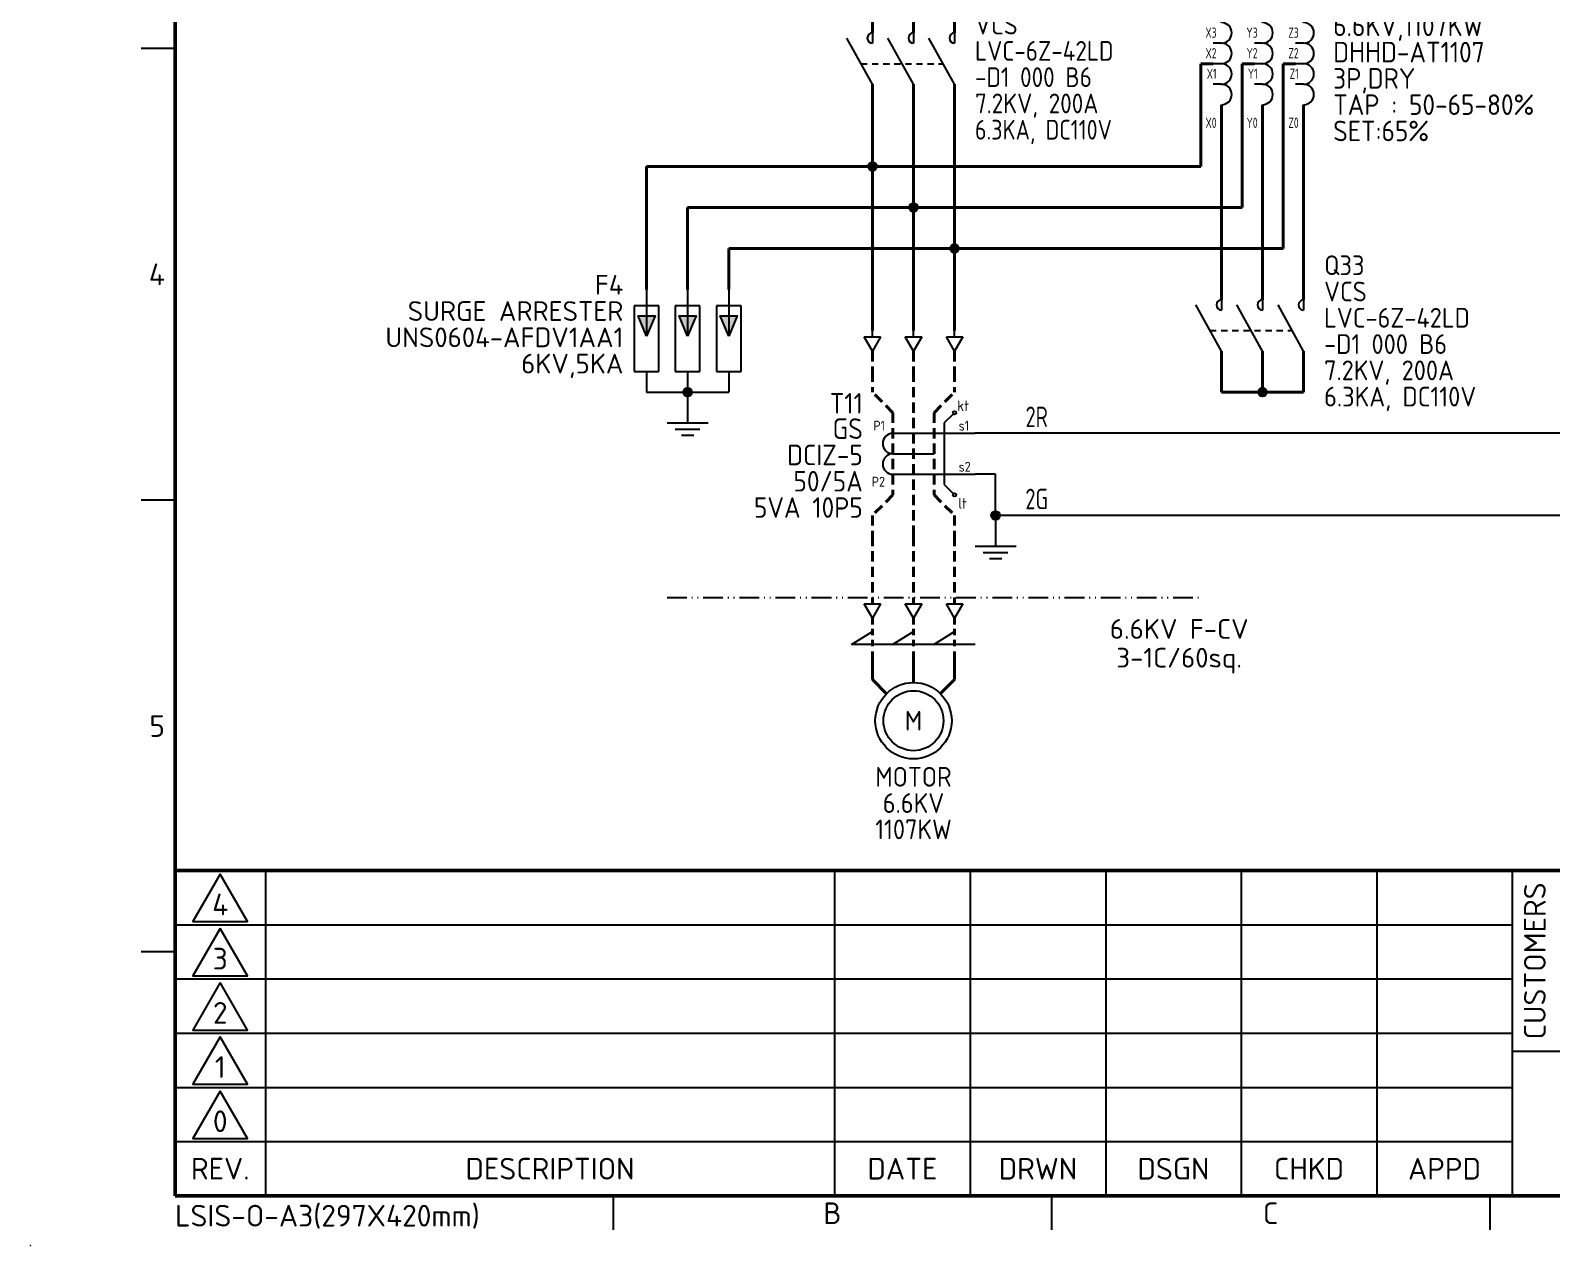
# Model space of a CAD drawing. Header units: millimetres. Extents: x 0 to 612, y 1 to 337.
# Drawn here: x 0 to 185.2, y 1.1 to 149.1 of the extents above; entities that cross this region are included whole.
import ezdxf
from ezdxf.enums import TextEntityAlignment as Align

# ---------------------------------------------------------------- set-up
doc = ezdxf.new("R2010")
doc.units = ezdxf.units.MM
for name, pattern in [('ACAD_ISO12W100', [21, 12, -3, 0, -3, 0, -3]), ('HIDDEN', [0.375, 0.25, -0.125]), ('JIS_02_0.7', [1.35, 0.75, -0.6])]:
    doc.linetypes.add(name, pattern=pattern)
doc.layers.add('BUS&POWER CABLE', color=2, linetype='Continuous', lineweight=40)
doc.layers.add('Sheet Out Line', color=2, linetype='Continuous', lineweight=50)
for name, color, linetype in [('MISC', 7, 'Continuous'), ('Sheet Line', 3, 'Continuous'), ('Sheet Text', 2, 'Continuous'), ('SYMS', 7, 'Continuous'), ('TAGS', 7, 'Continuous'), ('TERMS', 7, 'Continuous'), ('WIRE(DEFAULT)', 7, 'Continuous'), ('WIRE_GREEN', 3, 'Continuous'), ('WIREFIXED', 7, 'Continuous')]:
    doc.layers.add(name, color=color, linetype=linetype)
doc.styles.get("Standard").update_dxf_attribs({"font": 'txt.shx', "height": 2.4, "bigfont": 'whgtxt.shx'})
doc.styles.add('WD', font='ISOCP2.shx')
doc.styles.add('WD_IEC', font='ISOCP2.shx', dxfattribs={"width": 1.1, "height": 2.4, "bigfont": 'whgtxt.shx'})

# ---------------------------------------------------------------- blocks, each defined once
blk = doc.blocks.new('VONF2N')
for p, q in [((0, -2.5), (-1, -0.768)), ((-1, -0.768), (1, -0.768)), ((1, -0.768), (0, -2.5))]:
    blk.add_line(p, q)
at = {"flags": 128}
blk.add_lwpolyline([(0, -0.768), (0, 0)], dxfattribs=at)
at = {"lineweight": 0, "flags": 128}
blk.add_lwpolyline([(1, -0.768), (0, -2.5)], dxfattribs=at)
at = {"style": 'WD', "flags": 1}
for tag, p in [('X2TERM01', (0, -0.768)), ('X8TERM02', (0, -2.5))]:
    blk.add_attdef(tag, p, '', height=0.08, dxfattribs=at)
blk = doc.blocks.new('VONF2C3')
at = {"color": 3, "lineweight": -3}
for p, q in [((-2.54, -3.21), (0, -1.65)), ((2.46, -3.21), (5, -1.65)), ((7.46, -3.21), (10, -1.65)), ((12.5, -3.21), (-2.54, -3.21))]:
    blk.add_line(p, q, dxfattribs=at)
at = {"layer": 'BUS&POWER CABLE'}
for p, q in [((0, 0), (0, -0.79)), ((0, -1.3), (0, -2.07)), ((5, 0), (5, -0.79)), ((5, -1.3), (5, -2.07)), ((10, 0), (10, -0.79)), ((10, -1.3), (10, -2.07)), ((0, -2.67), (0, -3.42)), ((5, -2.67), (5, -3.42)), ((10, -2.67), (10, -3.42)), ((0, -4.07), (0, -5.77)), ((5, -4.07), (5, -5.77)), ((10, -4.07), (10, -5.77))]:
    blk.add_line(p, q, dxfattribs=at)
at = {"style": 'WD', "flags": 1}
for tag, p in [('X2TERM01', (0, 0)), ('X2TERM03', (5, 0)), ('X2TERM05', (10, 0)), ('X8TERM02', (0, -5.77)), ('X8TERM04', (5, -5.77)), ('X8TERM06', (10, -5.77))]:
    blk.add_attdef(tag, p, '', height=0.08, dxfattribs=at)
blk = doc.blocks.new('WD_WNH')
at = {"linetype": 'Continuous', "style": 'WD_IEC', "width": 0.8}
blk.add_attdef('WIRENO', text='', height=2.5, dxfattribs=at).set_placement((0, 0.75), align=Align.CENTER)
at = {"style": 'WD_IEC', "flags": 1}
for tag, p in [('W08USER', (0, 0.375)), ('W04USER', (0, 0.875)), ('W05USER', (0, 0.75)), ('W09USER', (0, 0.25)), ('W03USER', (0, 1)), ('W06USER', (0, 0.625)), ('W07USER', (0, 0.5)), ('W02USER', (0, 1.125)), ('W01USER', (0, 1.25)), ('W10USER', (0, 0.125))]:
    blk.add_attdef(tag, text='', height=0.08, dxfattribs=at).set_placement(p, align=Align.CENTER)
blk = doc.blocks.new('WDDOT')
for radius in [0.529, 0.33, 0.164]:
    blk.add_circle((0, 0), radius)
blk = doc.blocks.new('VGND2')
at = {"color": 3}
for p, q in [((0, 0), (0, -1.25)), ((-2.5, -1.25), (2.5, -1.25)), ((-1.5, -2), (1.5, -2)), ((-0.75, -2.75), (0.75, -2.75))]:
    blk.add_line(p, q, dxfattribs=at)
at = {"style": 'WD_IEC'}
for tag, p in [('INST', (-4.14, 0.1)), ('LOC', (-4.14, -3.4))]:
    blk.add_attdef(tag, text='', height=2.5, dxfattribs=at).set_placement(p, align=Align.RIGHT)
at = {"style": 'WD_IEC', "flags": 1}
blk.add_attdef('X2TERM01', (0, 0), '', height=0.32, dxfattribs=at)
at = {"color": 3, "style": 'WD_IEC', "flags": 1}
blk.add_attdef('TAG1', text='', height=2.4, dxfattribs=at).set_placement((-2.47, -6.6), align=Align.RIGHT)
blk = doc.blocks.new('VMOTOR_3S')
at = {"color": 2, "lineweight": 40}
for p, q in [((-5, 7.51), (-5, 5.01)), ((5, 7.51), (5, 5.01)), ((-5, 5.01), (-3.27, 3.28)), ((5, 5.01), (3.29, 3.29))]:
    blk.add_line(p, q, dxfattribs=at)
blk.add_line((0, 0), (0.01, -0.01))
for radius in [4.65, 3.65]:
    blk.add_circle((0.01, -0.01), radius)
at = {"style": 'WD_IEC', "flags": 1}
for tag, p in [('X2TERM01', (-5, 7.51)), ('X2TERM03', (5, 7.51)), ('X2TERM02', (0, 4.64))]:
    blk.add_attdef(tag, p, '', height=0.32, dxfattribs=at)
at = {"style": 'WD'}
for tag, p in [('TEXT1', (0.01, -0.01)), ('TEXT2', (0.01, -6.84)), ('TEXT3', (0.01, -10.04)), ('TEXT4', (0.01, -13.24)), ('TEXT5', (0.01, -16.44))]:
    blk.add_attdef(tag, text='', height=2.4, dxfattribs=at).set_placement(p, align=Align.MIDDLE_CENTER)
at = {"style": 'WD_IEC', "flags": 1}
for tag, p in [('INST', (-6.38, -1.87)), ('LOC', (-6.32, -3.04)), ('TAG1', (-6.03, -4.76))]:
    blk.add_attdef(tag, text='', height=1, dxfattribs=at).set_placement(p, align=Align.RIGHT)
blk = doc.blocks.new('VE11_SA1')
h = blk.add_hatch(color=7)
h.set_gradient(color1=(255, 255, 255), one_color=1, tint=1)
h.paths.add_polyline_path([(0, -5.67), (-1.04, -3.2), (1.04, -3.2)])
for p, q in [((0, 0), (0, -5.67)), ((1.5, -2), (-1.5, -2)), ((-1.5, -2), (-1.5, -10)), ((1.5, -10), (1.5, -2)), ((-1.5, -10), (1.5, -10)), ((0, -10), (0, -11))]:
    blk.add_line(p, q)
blk.add_lwpolyline([(0, -5.67), (-1.04, -3.2), (1.04, -3.2)], close=True)
at = {"style": 'WD_IEC', "width": 1.1}
for tag, p in [('TAG1', (-2.82, 0.58)), ('RATING12', (-2.82, -2.62)), ('RATING11', (-2.82, -5.82)), ('RATING1', (-2.82, -9.02))]:
    blk.add_attdef(tag, text='', height=2.4, dxfattribs=at).set_placement(p, align=Align.MIDDLE_RIGHT)
at = {"flags": 1}
for tag, p, height, style in [('X2TERM01', (0, 0), 0.08, 'WD'), ('INST', (2.18, -5.15), 1, 'WD_IEC'), ('FAMILY', (2.13, -8.37), 1, 'WD_IEC'), ('LOC', (2.18, -6.72), 1, 'WD_IEC'), ('CAT', (2.13, -9.87), 1, 'WD_IEC'), ('X8TERM02', (0, -11), 0.08, 'WD'), ('MFG', (2.18, -11.16), 1, 'WD_IEC'), ('ASSYCODE', (2.18, -12.53), 1, 'WD_IEC')]:
    blk.add_attdef(tag, p, '', height=height, dxfattribs=dict(at, style=style))
blk = doc.blocks.new('VE12_SA1')
h = blk.add_hatch(color=7)
h.set_gradient(color1=(255, 255, 255), one_color=1, tint=1)
h.paths.add_polyline_path([(0, -5.67), (-1.04, -3.2), (1.04, -3.2)])
for p, q in [((0, 0), (0, -5.67)), ((1.5, -2), (-1.5, -2)), ((-1.5, -2), (-1.5, -10)), ((1.5, -10), (1.5, -2)), ((-1.5, -10), (1.5, -10)), ((0, -10), (0, -11))]:
    blk.add_line(p, q)
blk.add_lwpolyline([(0, -5.67), (-1.04, -3.2), (1.04, -3.2)], close=True)
at = {"style": 'WD_IEC', "flags": 1}
for tag, height, p in [('INST', 1, (-2.45, 1.83)), ('TAG2', 2.5, (-2.63, -2.48)), ('LOC', 1, (-2.6, 0.66)), ('RATING1', 2.5, (-2.63, -12.08))]:
    blk.add_attdef(tag, text='', height=height, dxfattribs=at).set_placement(p, align=Align.RIGHT)
at = {"flags": 1}
for tag, p, height, style in [('X2TERM01', (0, 0), 0.08, 'WD'), ('FAMILY', (2.13, -8.37), 1, 'WD_IEC'), ('CAT', (2.13, -9.87), 1, 'WD_IEC'), ('X8TERM02', (0, -11), 0.08, 'WD'), ('MFG', (2.18, -11.16), 1, 'WD_IEC'), ('ASSYCODE', (2.18, -12.53), 1, 'WD_IEC')]:
    blk.add_attdef(tag, p, '', height=height, dxfattribs=dict(at, style=style))
at = {"style": 'WD_IEC', "flags": 1}
for tag, width, p in [('RATING12', 0.8, (-2.63, -5.68)), ('RATING11', 0.78, (-2.63, -8.88))]:
    blk.add_attdef(tag, text='', height=2.5, dxfattribs=dict(at, width=width)).set_placement(p, align=Align.RIGHT)
blk = doc.blocks.new('VA22_VCST1')
at = {"color": 2, "lineweight": 40}
for p, q in [((-5, 6.25), (-5, 3.75)), ((0, 6.25), (0, 3.75)), ((5, 6.25), (5, 3.75)), ((-5, -2.5), (-5, -6.25)), ((0, -2.5), (0, -6.25)), ((5, -2.5), (5, -6.25))]:
    blk.add_line(p, q, dxfattribs=at)
for p, q in [((-5, 3.75), (-5, 2.5)), ((0, 3.75), (0, 2.5)), ((5, 3.75), (5, 2.5)), ((-5, -2.5), (-8.12, 3.12)), ((0, -2.5), (-3.12, 3.12)), ((5, -2.5), (1.88, 3.12))]:
    blk.add_line(p, q)
at = {"linetype": 'JIS_02_0.7'}
blk.add_line((-6.39, 0), (3.61, 0), dxfattribs=at)
for centre in [(-5, 3.12), (0, 3.12), (5, 3.12)]:
    blk.add_arc(centre, 0.625, 90, 270)
at = {"style": 'WD_IEC'}
for tag, p in [('TAG2', (7.49, 7.96)), ('RATING12', (7.49, 4.76)), ('RATING11', (7.49, 1.56)), ('RATING10', (7.49, -1.64)), ('RATING1', (7.49, -4.84)), ('RATING2', (7.49, -8.04))]:
    blk.add_attdef(tag, text='', height=2.4, dxfattribs=at).set_placement(p, align=Align.MIDDLE_LEFT)
at = {"style": 'WD', "flags": 1}
for tag, p, height in [('X2TERM01', (-5, 6.25), 0.08), ('X2TERM02', (0, 6.25), 0.08), ('X2TERM03', (5, 6.25), 0.08), ('X4LINK', (-6.39, 0), 0.01), ('X1LINK', (3.61, 0), 0.01), ('X8TERM04', (-5, -6.25), 0.08), ('X8TERM05', (0, -6.25), 0.08), ('X8TERM06', (5, -6.25), 0.08)]:
    blk.add_attdef(tag, p, '', height=height, dxfattribs=at)
at = {"style": 'WD_IEC', "flags": 1}
for tag, p in [('INST', (-6.99, -4.03)), ('LOC', (-7.02, -5.33)), ('WDTAGALT', (-6.95, -8.07)), ('FAMILY', (-6.9, -6.72))]:
    blk.add_attdef(tag, text='', height=1, dxfattribs=at).set_placement(p, align=Align.RIGHT)
blk = doc.blocks.new('LSSA3')
blk.add_circle((0, 1), 0.01)
at = {"layer": 'Sheet Line'}
for p, q in [((16, 133.5), (12.25, 133.5)), ((16, 83.5), (12.25, 83.5)), ((26, 42.5), (26, 6.5)), ((89, 42.5), (89, 6.5)), ((104, 42.5), (104, 6.5)), ((119, 42.5), (119, 6.5)), ((134, 42.5), (134, 6.5)), ((149, 42.5), (149, 6.5)), ((164, 42.5), (164, 6.5)), ((16, 36.5), (164, 36.5)), ((16, 33.5), (12.25, 33.5)), ((16, 30.5), (164, 30.5)), ((16, 24.5), (164, 24.5)), ((164, 22.5), (404, 22.5)), ((16, 18.5), (164, 18.5)), ((16, 12.5), (164, 12.5)), ((64.5, 6.5), (64.5, 2.75)), ((113, 6.5), (113, 2.75)), ((161.5, 6.5), (161.5, 2.75))]:
    blk.add_line(p, q, dxfattribs=at)
for points in [[(21, 42.1), (17.97, 36.85), (24.03, 36.85)], [(21, 36.1), (17.97, 30.85), (24.03, 30.85)], [(21, 30.1), (17.97, 24.85), (24.03, 24.85)], [(21, 24.1), (17.97, 18.85), (24.03, 18.85)], [(21, 18.1), (17.97, 12.85), (24.03, 12.85)]]:
    blk.add_lwpolyline(points, close=True, dxfattribs=at)
at = {"layer": 'Sheet Out Line'}
blk.add_line((16, 42.5), (404, 42.5), dxfattribs=at)
blk.add_lwpolyline([(16, 6.5), (404, 6.5), (404, 283.5), (16, 283.5)], close=True, dxfattribs=at)
at = {"style": 'WD_IEC', "width": 1.1}
for tag, height, p in [('DESC4', 2.4, (57.5, 39.5)), ('CUSTOMERS31', 3.8, (219, 38)), ('TITLE1', 3.6, (333, 37.5)), ('CUSTOMERS21', 3.8, (219, 35.25)), ('DESC3', 2.4, (57.5, 33.5)), ('CUSTOMERS32', 3.8, (219, 32.5)), ('TITLE2', 3.6, (333, 32.5)), ('CUSTOMERS22', 3.8, (219, 29.75)), ('RN', 3.5, (398, 28.75)), ('DESC2', 2.4, (57.5, 27.5)), ('CUSTOMERS33', 3.8, (219, 27)), ('TITLE3', 3.6, (333, 27.5)), ('DESC1', 2.4, (57.5, 21.5)), ('WORKNO', 3.5, (365.5, 18.5)), ('FILE', 2.4, (314, 18.5)), ('DESC0', 2.4, (57.5, 15.5)), ('SHN', 2.4, (395, 12)), ('TSH', 2.4, (401, 9))]:
    blk.add_attdef(tag, text='', height=height, dxfattribs=at).set_placement(p, align=Align.MIDDLE_CENTER)
at = {"style": 'WD_IEC'}
for tag, p in [('DATE4', (96.5, 39.5)), ('DRWN4', (111.5, 39.5)), ('DSGN4', (126.5, 39.5)), ('CHKD4', (141.5, 39.5)), ('APPD4', (156.5, 39.5)), ('DATE3', (96.5, 33.5)), ('DRWN3', (111.5, 33.5)), ('DSGN3', (126.5, 33.5)), ('CHKD3', (141.5, 33.5)), ('APPD3', (156.5, 33.5)), ('DATE2', (96.5, 27.5)), ('DRWN2', (111.5, 27.5)), ('DSGN2', (126.5, 27.5)), ('CHKD2', (141.5, 27.5)), ('APPD2', (156.5, 27.5)), ('DATE1', (96.5, 21.5)), ('DRWN1', (111.5, 21.5)), ('DSGN1', (126.5, 21.5)), ('CHKD1', (141.5, 21.5)), ('APPD1', (156.5, 21.5)), ('DATE0', (96.5, 15.5)), ('DRWN0', (111.5, 15.5)), ('DSGN0', (126.5, 15.5)), ('CHKD0', (141.5, 15.5)), ('APPD0', (156.5, 15.5))]:
    blk.add_attdef(tag, text='', height=2.4, dxfattribs=at).set_placement(p, align=Align.MIDDLE_CENTER)
at = {"style": 'WD_IEC', "width": 1.1}
for tag, p in [('DWG1ST', (345, 10.5)), ('DWGNO', (373.49, 10.5))]:
    blk.add_attdef(tag, text='', height=3.5, dxfattribs=at).set_placement(p, align=Align.MIDDLE_LEFT)
at = {"style": 'WD_IEC', "width": 1.1, "flags": 9}
blk.add_attdef('WD_TB', (0, 0), '', height=2.4, dxfattribs=at)
at = {"layer": 'Sheet Text', "style": 'WD_IEC', "width": 1.1}
for s, p in [('4', (14.88, 108.5)), ('5', (14.88, 58.5))]:
    blk.add_text(s, height=2.4, dxfattribs=at).set_placement(p, align=Align.MIDDLE_RIGHT)
blk.add_text('CUSTOMERS', height=2.4, rotation=90, dxfattribs=at).set_placement((166.5, 32.5), align=Align.MIDDLE_CENTER)
for s, p in [('4', (21, 38.75)), ('3', (21, 32.75)), ('2', (21, 26.75)), ('1', (21, 20.75)), ('0', (21, 14.75)), ('REV.', (21, 9.5)), ('DESCRIPTION', (57.5, 9.5)), ('DATE', (96.5, 9.5)), ('DRWN', (111.5, 9.5)), ('DSGN', (126.5, 9.5)), ('CHKD', (141.5, 9.5)), ('APPD', (156.5, 9.5))]:
    blk.add_text(s, height=2.4, dxfattribs=at).set_placement(p, align=Align.MIDDLE_CENTER)
blk.add_text('LSIS-O-A3(297X420mm)', height=2.4, dxfattribs=at).set_placement((16, 5.5), align=Align.TOP_LEFT)
for s, p in [('B', (88.75, 3.37)), ('C', (137.25, 3.37))]:
    blk.add_text(s, height=2.4, dxfattribs=at).set_placement(p, align=Align.CENTER)
blk = doc.blocks.new('VD11_ZCTT1')
at = {"color": 2, "linetype": 'HIDDEN', "lineweight": 40, "ltscale": 5}
for p, q in [((-5, 10), (-5, 7.5)), ((0, 10), (0, -10)), ((5, 10), (5, 7.5)), ((-2.5, 5), (-5, 7.5)), ((2.5, 5), (5, 7.5)), ((-2.5, 5), (-2.5, -5)), ((2.5, 5), (2.5, -5)), ((-2.5, -5), (-5, -7.5)), ((2.5, -5), (5, -7.5)), ((-5, -7.5), (-5, -10)), ((5, -7.5), (5, -10))]:
    blk.add_line(p, q, dxfattribs=at)
for p, q in [((4.86, 4.86), (3.75, 3.75)), ((3.75, 3.75), (3.75, -3.75)), ((-2.5, 2.5), (7.5, 2.5)), ((-2.5, 0), (2.5, 0)), ((-2.5, -2.5), (7.5, -2.5)), ((3.75, -3.75), (4.86, -4.86))]:
    blk.add_line(p, q)
for centre in [(5, 5), (5, -5)]:
    blk.add_circle(centre, 0.2)
for centre in [(-2.5, 1.25), (-2.5, -1.25)]:
    blk.add_arc(centre, 1.25, 90, 270)
at = {"flags": 1}
for tag, p, height, style in [('X2TERM05', (-5, 10), 0.08, 'WD'), ('X2TERM06', (0, 10), 0.08, 'WD'), ('X2TERM07', (5, 10), 0.08, 'WD'), ('X1TERM03', (7.5, 2.5), 0.08, 'WD'), ('X1TERM04', (7.5, -2.5), 0.08, 'WD'), ('INST', (6.21, -8.81), 1, 'WD_IEC'), ('LOC', (6.21, -10.06), 1, 'WD_IEC'), ('X8TERM08', (-5, -10), 0.08, 'WD'), ('X8TERM09', (0, -10), 0.08, 'WD'), ('X8TERM10', (5, -10), 0.08, 'WD'), ('FAMILY', (6.21, -11.31), 1, 'WD_IEC'), ('CAT', (6.21, -12.81), 1, 'WD_IEC'), ('ASSYCODE', (6.26, -15.47), 1, 'WD_IEC'), ('MFG', (6.26, -14.1), 1, 'WD_IEC'), ('DESC1', (6.2, -16.72), 1, 'WD_IEC'), ('DESC2', (6.2, -17.97), 1, 'WD_IEC'), ('DESC3', (6.2, -19.22), 1, 'WD_IEC')]:
    blk.add_attdef(tag, p, '', height=height, dxfattribs=dict(at, style=style))
at = {"style": 'WD_IEC'}
for tag, p in [('TAG1', (-6.17, 4.9)), ('RATING12', (-6.17, 1.81)), ('RATING11', (-6.17, -1.39)), ('RATING1', (-6.17, -4.59)), ('RATING2', (-6.17, -7.79))]:
    blk.add_attdef(tag, text='', height=2.5, dxfattribs=at).set_placement(p, align=Align.RIGHT)
at = {"linetype": 'Continuous', "style": 'WD'}
for tag, height, p in [('TERM05', 1.3, (5.32, 5.85)), ('TERM03', 1.2, (5.5, 3.42)), ('TERM04', 1.2, (5.5, -1.58)), ('TERM06', 1.3, (5.45, -6.03))]:
    blk.add_attdef(tag, text='', height=height, dxfattribs=at).set_placement(p, align=Align.MIDDLE_LEFT)
for tag, p in [('TERM01', (-3.46, 3.42)), ('TERM02', (-3.46, -3.4))]:
    blk.add_attdef(tag, text='', height=1.2, dxfattribs=at).set_placement(p, align=Align.MIDDLE_RIGHT)
blk = doc.blocks.new('VD61_AUTOTRT1')
at = {"color": 2, "lineweight": 40}
for p, q in [((-5, 10), (-5, 5)), ((0, 10), (0, 5)), ((5, 10), (5, 5)), ((-5, -5), (-5, -10)), ((0, -5), (0, -10)), ((5, -5), (5, -10))]:
    blk.add_line(p, q, dxfattribs=at)
for p, q in [((-5, 2.5), (-6, 2.5)), ((0, 2.5), (-1, 2.5)), ((5, 2.5), (4, 2.5)), ((-5, 0), (-6, 0)), ((0, 0), (-1, 0)), ((5, 0), (4, 0)), ((-5, -2.5), (-6, -2.5)), ((0, -2.5), (-1, -2.5)), ((5, -2.5), (4, -2.5))]:
    blk.add_line(p, q)
for centre in [(-5, 3.75), (0, 3.75), (5, 3.75), (-5, 1.25), (0, 1.25), (5, 1.25), (-5, -1.25), (0, -1.25), (5, -1.25), (-5, -3.75), (0, -3.75), (5, -3.75)]:
    blk.add_arc(centre, 1.25, 270, 90)
at = {"style": 'WD_IEC', "flags": 1}
for tag, p in [('INST', (8.94, 10.62)), ('LOC', (8.98, 9.45))]:
    blk.add_attdef(tag, p, '', height=1, dxfattribs=at)
at = {"flags": 1}
for tag, p in [('X2TERM01', (-5, 10)), ('X2TERM06', (0, 10)), ('X2TERM11', (5, 10)), ('X4TERM02', (-6, 2.5)), ('X4TERM07', (-1, 2.5)), ('X4TERM12', (4, 2.5)), ('X4TERM03', (-6, 0)), ('X4TERM08', (-1, 0)), ('X4TERM13', (4, 0)), ('X4TERM04', (-6, -2.5)), ('X4TERM09', (-1, -2.5)), ('X4TERM14', (4, -2.5)), ('X8TERM05', (-5, -10)), ('X8TERM10', (0, -10)), ('X8TERM15', (5, -10))]:
    blk.add_attdef(tag, p, '', height=0.08, dxfattribs=at)
at = {"style": 'WD_IEC', "width": 0.75}
for tag, p in [('TERM01', (-5.81, 7)), ('TERM06', (-0.81, 7)), ('TERM11', (4.19, 7)), ('TERM02', (-5.61, 3.15)), ('TERM07', (-0.61, 3.15)), ('TERM12', (4.39, 3.15)), ('TERM03', (-5.61, 0.65)), ('TERM08', (-0.61, 0.65)), ('TERM13', (4.39, 0.65)), ('TERM04', (-5.61, -1.85)), ('TERM09', (-0.61, -1.85)), ('TERM14', (4.39, -1.85)), ('TERM05', (-5.61, -7.82)), ('TERM10', (-0.61, -7.82)), ('TERM15', (4.39, -7.82))]:
    blk.add_attdef(tag, text='', height=1.25, dxfattribs=at).set_placement(p, align=Align.RIGHT)
at = {"style": 'WD_IEC'}
for tag, p in [('TAG1', (8.6, 6.45)), ('RATING1', (8.6, 3.36)), ('RATING11', (8.6, 0.16)), ('RATING2', (8.6, -3.04)), ('RATING3', (8.6, -6.24)), ('RATING4', (8.6, -9.44)), ('DESC1', (8.6, -12.64))]:
    blk.add_attdef(tag, p, '', height=2.5, dxfattribs=at)
at = {"style": 'WD_IEC', "flags": 1}
for tag, p in [('FAMILY', (-6.92, -10.38)), ('CAT', (-6.92, -11.88)), ('MFG', (-6.87, -13.16)), ('ASSYCODE', (-6.87, -14.53))]:
    blk.add_attdef(tag, text='', height=1, dxfattribs=at).set_placement(p, align=Align.RIGHT)

msp = doc.modelspace()

# ---------------------------------------------------------------- linework, layer by layer
at = {"linetype": 'ACAD_ISO12W100', "ltscale": 0.2}
msp.add_line((77.5, 80), (142.5, 80), dxfattribs=at)
at = {"layer": 'BUS&POWER CABLE'}
for p, q in [((142.5, 145), (142.5, 132.5)), ((142.5, 145), (144, 145)), ((147.5, 145), (147.5, 127.5)), ((149, 145), (147.5, 145)), ((152.5, 145), (152.5, 122.5)), ((152.5, 145), (154, 145)), ((102.5, 138.75), (102.5, 132.5)), ((107.5, 138.75), (107.5, 127.5)), ((112.5, 138.75), (112.5, 122.5)), ((145, 135), (145, 118.75)), ((150, 135), (150, 118.75)), ((155, 135), (155, 118.75)), ((102.5, 132.5), (142.5, 132.5)), ((102.5, 132.5), (102.5, 112.5)), ((107.5, 127.5), (147.5, 127.5)), ((107.5, 127.5), (107.5, 112.5)), ((112.5, 122.5), (152.5, 122.5)), ((112.5, 122.5), (112.5, 112.5)), ((112.5, 122.5), (112.5, 120)), ((145, 106.25), (145, 105)), ((150, 105), (150, 106.25)), ((155, 105), (155, 106.25)), ((145, 105), (150, 105)), ((150, 105), (155, 105)), ((107.49, 71.74), (107.49, 69.65))]:
    msp.add_line(p, q, dxfattribs=at)
at = {"layer": 'BUS&POWER CABLE', "linetype": 'Continuous'}
for p, q in [((102.5, 132.5), (75, 132.5)), ((75, 132.5), (75, 117.5)), ((107.5, 127.5), (80, 127.5)), ((80, 127.5), (80, 117.5)), ((112.5, 122.5), (85, 122.5)), ((85, 122.5), (85, 117.5))]:
    msp.add_line(p, q, dxfattribs=at)
at = {"layer": 'BUS&POWER CABLE', "linetype": 'HIDDEN', "ltscale": 5}
for p, q in [((102.5, 110), (102.5, 107.5)), ((107.5, 110), (107.5, 107.5)), ((112.5, 110), (112.5, 107.5)), ((102.5, 87.5), (102.5, 79.23)), ((107.5, 87.5), (107.5, 79.23)), ((112.5, 87.5), (112.5, 79.23))]:
    msp.add_line(p, q, dxfattribs=at)
at = {"layer": 'WIRE(DEFAULT)'}
for p, q in [((285, 100), (115, 100)), ((117.5, 95), (115, 95)), ((117.5, 90), (117.5, 95)), ((117.5, 90), (117.5, 87.5)), ((290, 90), (117.5, 90))]:
    msp.add_line(p, q, dxfattribs=at)
at = {"layer": 'WIRE_GREEN', "linetype": 'Continuous'}
for p, q in [((75, 106.5), (75, 105)), ((80, 106.5), (80, 105)), ((85, 106.5), (85, 105)), ((75, 105), (85, 105)), ((80, 105), (80, 102.5))]:
    msp.add_line(p, q, dxfattribs=at)

# ---------------------------------------------------------------- block references
at = {"layer": 'SYMS', "xscale": 1.1, "yscale": 1.1, "zscale": 1.1}
msp.add_blockref('LSSA3', (0, 0), dxfattribs=at)
at = {"layer": 'SYMS'}
ref = msp.add_blockref('VA22_VCST1', (107.5, 145), dxfattribs=at)
ref.add_attrib('RATING2', '6.3KA, DC110V', dxfattribs={"layer": 'MISC', "height": 2.4, "style": 'WD_IEC', "width": 0.9}).set_placement((114.99, 136.96), align=Align.MIDDLE_LEFT)
ref.add_attrib('RATING1', '7.2KV, 200A', dxfattribs={"layer": 'MISC', "height": 2.4, "style": 'WD_IEC', "width": 0.95}).set_placement((114.99, 140.16), align=Align.MIDDLE_LEFT)
ref.add_attrib('RATING10', '-D1 000 B6', dxfattribs={"layer": 'MISC', "height": 2.4, "style": 'WD_IEC', "width": 0.95}).set_placement((114.99, 143.36), align=Align.MIDDLE_LEFT)
ref.add_attrib('RATING11', 'LVC-6Z-42LD', dxfattribs={"layer": 'MISC', "height": 2.4, "style": 'WD_IEC', "width": 0.95}).set_placement((114.99, 146.56), align=Align.MIDDLE_LEFT)
ref.add_attrib('RATING12', 'VCS', dxfattribs={"layer": 'MISC', "height": 2.4, "style": 'WD_IEC'}).set_placement((114.99, 149.76), align=Align.MIDDLE_LEFT)
ref.add_attrib('TAG2', 'Q32', dxfattribs={"layer": 'TAGS', "height": 2.4, "style": 'WD_IEC'}).set_placement((114.99, 152.96), align=Align.MIDDLE_LEFT)
ref = msp.add_blockref('VD61_AUTOTRT1', (150, 145), dxfattribs=at)
ref.add_attrib('TERM15', 'Z0', dxfattribs={"layer": 'TERMS', "height": 1.25, "style": 'WD_IEC', "width": 0.75}).set_placement((154.39, 137.18), align=Align.RIGHT)
ref.add_attrib('TERM10', 'Y0', dxfattribs={"layer": 'TERMS', "height": 1.25, "style": 'WD_IEC', "width": 0.75}).set_placement((149.39, 137.18), align=Align.RIGHT)
ref.add_attrib('TERM05', 'X0', dxfattribs={"layer": 'TERMS', "height": 1.25, "style": 'WD_IEC', "width": 0.75}).set_placement((144.39, 137.18), align=Align.RIGHT)
ref.add_attrib('TERM14', 'Z1', dxfattribs={"layer": 'TERMS', "height": 1.25, "style": 'WD_IEC', "width": 0.75}).set_placement((154.39, 143.15), align=Align.RIGHT)
ref.add_attrib('TERM09', 'Y1', dxfattribs={"layer": 'TERMS', "height": 1.25, "style": 'WD_IEC', "width": 0.75}).set_placement((149.39, 143.15), align=Align.RIGHT)
ref.add_attrib('TERM04', 'X1', dxfattribs={"layer": 'TERMS', "height": 1.25, "style": 'WD_IEC', "width": 0.75}).set_placement((144.39, 143.15), align=Align.RIGHT)
ref.add_attrib('TERM08', 'Y2', dxfattribs={"layer": 'TERMS', "height": 1.25, "style": 'WD_IEC', "width": 0.75}).set_placement((149.39, 145.65), align=Align.RIGHT)
ref.add_attrib('TERM03', 'X2', dxfattribs={"layer": 'TERMS', "height": 1.25, "style": 'WD_IEC', "width": 0.75}).set_placement((144.39, 145.65), align=Align.RIGHT)
ref.add_attrib('TERM13', 'Z2', dxfattribs={"layer": 'TERMS', "height": 1.25, "style": 'WD_IEC', "width": 0.75}).set_placement((154.39, 145.65), align=Align.RIGHT)
ref.add_attrib('TERM12', 'Z3', dxfattribs={"layer": 'TERMS', "height": 1.25, "style": 'WD_IEC', "width": 0.75}).set_placement((154.39, 148.15), align=Align.RIGHT)
ref.add_attrib('TERM07', 'Y3', dxfattribs={"layer": 'TERMS', "height": 1.25, "style": 'WD_IEC', "width": 0.75}).set_placement((149.39, 148.15), align=Align.RIGHT)
ref.add_attrib('TERM02', 'X3', dxfattribs={"layer": 'TERMS', "height": 1.25, "style": 'WD_IEC', "width": 0.75}).set_placement((144.39, 148.15), align=Align.RIGHT)
ref.add_attrib('TERM01', 'U', dxfattribs={"layer": 'TERMS', "height": 1.25, "style": 'WD_IEC', "width": 0.75}).set_placement((144.19, 152), align=Align.RIGHT)
ref.add_attrib('TERM06', 'V', dxfattribs={"layer": 'TERMS', "height": 1.25, "style": 'WD_IEC', "width": 0.75}).set_placement((149.19, 152), align=Align.RIGHT)
ref.add_attrib('TERM11', 'W', dxfattribs={"layer": 'TERMS', "height": 1.25, "style": 'WD_IEC', "width": 0.75}).set_placement((154.19, 152), align=Align.RIGHT)
ref.add_attrib('RATING4', 'SET:65%', (158.6, 135.56), dxfattribs={"layer": 'MISC', "height": 2.5, "style": 'WD_IEC'})
ref.add_attrib('RATING3', 'TAP : 50-65-80%', (158.6, 138.76), dxfattribs={"layer": 'MISC', "height": 2.5, "style": 'WD_IEC'})
ref.add_attrib('RATING2', '3P,DRY', (158.6, 141.96), dxfattribs={"layer": 'MISC', "height": 2.5, "style": 'WD_IEC'})
ref.add_attrib('RATING11', 'DHHD-AT1107', (158.6, 145.16), dxfattribs={"layer": 'MISC', "height": 2.5, "style": 'WD_IEC'})
ref.add_attrib('RATING1', '6.6KV,1107KW', (158.6, 148.36), dxfattribs={"layer": 'MISC', "height": 2.5, "style": 'WD_IEC'})
ref.add_attrib('TAG1', 'T41', (158.6, 151.45), dxfattribs={"layer": 'TAGS', "height": 2.5, "style": 'WD_IEC'})
at = {"layer": 'SYMS', "linetype": 'Continuous'}
for name, p in [('WDDOT', (102.5, 132.5)), ('WDDOT', (107.5, 127.5)), ('WDDOT', (112.5, 122.5)), ('VE12_SA1', (80, 117.5)), ('VE12_SA1', (85, 117.5)), ('VONF2N', (102.5, 112.5)), ('VONF2N', (107.5, 112.5)), ('VONF2N', (112.5, 112.5)), ('WDDOT', (80, 105)), ('VGND2', (80, 102.5))]:
    msp.add_blockref(name, p, dxfattribs=at)
at = {"layer": 'SYMS'}
ref = msp.add_blockref('VA22_VCST1', (150, 112.5), dxfattribs=at)
ref.add_attrib('RATING2', '6.3KA, DC110V', dxfattribs={"layer": 'MISC', "height": 2.4, "style": 'WD_IEC'}).set_placement((157.49, 104.46), align=Align.MIDDLE_LEFT)
ref.add_attrib('RATING1', '7.2KV, 200A', dxfattribs={"layer": 'MISC', "height": 2.4, "style": 'WD_IEC'}).set_placement((157.49, 107.66), align=Align.MIDDLE_LEFT)
ref.add_attrib('RATING10', '-D1 000 B6', dxfattribs={"layer": 'MISC', "height": 2.4, "style": 'WD_IEC'}).set_placement((157.49, 110.86), align=Align.MIDDLE_LEFT)
ref.add_attrib('RATING11', 'LVC-6Z-42LD', dxfattribs={"layer": 'MISC', "height": 2.4, "style": 'WD_IEC'}).set_placement((157.49, 114.06), align=Align.MIDDLE_LEFT)
ref.add_attrib('RATING12', 'VCS', dxfattribs={"layer": 'MISC', "height": 2.4, "style": 'WD_IEC'}).set_placement((157.49, 117.26), align=Align.MIDDLE_LEFT)
ref.add_attrib('TAG2', 'Q33', dxfattribs={"layer": 'TAGS', "height": 2.4, "style": 'WD_IEC'}).set_placement((157.49, 120.46), align=Align.MIDDLE_LEFT)
at = {"layer": 'SYMS', "linetype": 'Continuous'}
ref = msp.add_blockref('VE11_SA1', (75, 117.5), dxfattribs=at)
ref.add_attrib('RATING1', '6KV,5KA', dxfattribs={"layer": 'MISC', "height": 2.4, "style": 'WD_IEC', "width": 1.1}).set_placement((72.18, 108.48), align=Align.MIDDLE_RIGHT)
ref.add_attrib('RATING11', 'UNS0604-AFDV1AA1', dxfattribs={"layer": 'MISC', "height": 2.4, "style": 'WD_IEC', "width": 1.1}).set_placement((72.18, 111.68), align=Align.MIDDLE_RIGHT)
ref.add_attrib('RATING12', 'SURGE ARRESTER', dxfattribs={"layer": 'MISC', "height": 2.4, "style": 'WD_IEC', "width": 1.1}).set_placement((72.18, 114.88), align=Align.MIDDLE_RIGHT)
ref.add_attrib('TAG1', 'F4', dxfattribs={"layer": 'TAGS', "height": 2.4, "style": 'WD_IEC', "width": 1.1}).set_placement((72.18, 118.08), align=Align.MIDDLE_RIGHT)
ref = msp.add_blockref('VD11_ZCTT1', (107.5, 97.5), dxfattribs=at)
ref.add_attrib('TERM02', 'P2', dxfattribs={"layer": 'TERMS', "linetype": 'Continuous', "height": 1.2, "style": 'WD'}).set_placement((104.04, 94.1), align=Align.MIDDLE_RIGHT)
ref.add_attrib('TERM01', 'P1', dxfattribs={"layer": 'TERMS', "linetype": 'Continuous', "height": 1.2, "style": 'WD'}).set_placement((104.04, 100.92), align=Align.MIDDLE_RIGHT)
ref.add_attrib('TERM04', 's2', dxfattribs={"layer": 'TERMS', "linetype": 'Continuous', "height": 1.2, "style": 'WD'}).set_placement((113, 95.92), align=Align.MIDDLE_LEFT)
ref.add_attrib('TERM06', 'lt', dxfattribs={"layer": 'TERMS', "linetype": 'Continuous', "height": 1.3, "style": 'WD'}).set_placement((112.95, 91.47), align=Align.MIDDLE_LEFT)
ref.add_attrib('TERM05', 'kt', dxfattribs={"layer": 'TERMS', "linetype": 'Continuous', "height": 1.3, "style": 'WD'}).set_placement((112.82, 103.35), align=Align.MIDDLE_LEFT)
ref.add_attrib('TERM03', 's1', dxfattribs={"layer": 'TERMS', "linetype": 'Continuous', "height": 1.2, "style": 'WD'}).set_placement((113, 100.92), align=Align.MIDDLE_LEFT)
ref.add_attrib('RATING2', '5VA 10P5', dxfattribs={"layer": 'MISC', "height": 2.5, "style": 'WD_IEC'}).set_placement((101.33, 89.71), align=Align.RIGHT)
ref.add_attrib('RATING1', '50/5A', dxfattribs={"layer": 'MISC', "height": 2.5, "style": 'WD_IEC'}).set_placement((101.33, 92.91), align=Align.RIGHT)
ref.add_attrib('RATING11', 'DCIZ-5', dxfattribs={"layer": 'MISC', "height": 2.5, "style": 'WD_IEC'}).set_placement((101.33, 96.11), align=Align.RIGHT)
ref.add_attrib('RATING12', 'GS', dxfattribs={"layer": 'MISC', "height": 2.5, "style": 'WD_IEC'}).set_placement((101.33, 99.31), align=Align.RIGHT)
ref.add_attrib('TAG1', 'T11', dxfattribs={"layer": 'TAGS', "height": 2.5, "style": 'WD_IEC'}).set_placement((101.33, 102.4), align=Align.RIGHT)
at = {"layer": 'SYMS'}
for name, p in [('WDDOT', (150, 105)), ('WDDOT', (117.5, 90)), ('VGND2', (117.5, 87.5))]:
    msp.add_blockref(name, p, dxfattribs=at)
at = {"layer": 'SYMS', "linetype": 'ACAD_ISO12W100'}
for name, p in [('VONF2N', (102.5, 80)), ('VONF2N', (107.5, 80)), ('VONF2N', (112.5, 80)), ('VONF2C3', (102.5, 77.5))]:
    msp.add_blockref(name, p, dxfattribs=at)
at = {"layer": 'SYMS'}
ref = msp.add_blockref('VMOTOR_3S', (107.49, 65.01), dxfattribs=at)
ref.add_attrib('TEXT4', '1107KW', dxfattribs={"layer": 'MISC', "height": 2.4, "style": 'WD'}).set_placement((107.5, 51.77), align=Align.MIDDLE_CENTER)
ref.add_attrib('TEXT3', '6.6KV', dxfattribs={"layer": 'MISC', "height": 2.4, "style": 'WD'}).set_placement((107.5, 54.97), align=Align.MIDDLE_CENTER)
ref.add_attrib('TEXT2', 'MOTOR', dxfattribs={"layer": 'MISC', "height": 2.4, "style": 'WD'}).set_placement((107.5, 58.17), align=Align.MIDDLE_CENTER)
ref.add_attrib('TEXT1', 'M', dxfattribs={"layer": 'MISC', "height": 2.4, "style": 'WD'}).set_placement((107.5, 65), align=Align.MIDDLE_CENTER)
at = {"layer": 'WIREFIXED'}
ref = msp.add_blockref('WD_WNH', (122.5, 100), dxfattribs=at)
ref.add_attrib('WIRENOF', '2R', dxfattribs={"linetype": 'Continuous', "height": 2.5, "style": 'WD_IEC', "width": 0.8}).set_placement((122.5, 100.75), align=Align.CENTER)
ref = msp.add_blockref('WD_WNH', (122.5, 90), dxfattribs=at)
ref.add_attrib('WIRENOF', '2G', dxfattribs={"linetype": 'Continuous', "height": 2.5, "style": 'WD_IEC', "width": 0.8}).set_placement((122.5, 90.75), align=Align.CENTER)

# ---------------------------------------------------------------- texts
at = {"linetype": 'Continuous', "insert": (139.85, 70.74), "char_height": 2.4, "width": 45.2169, "attachment_point": 8, "line_spacing_factor": 0.875, "style": 'WD_IEC'}
msp.add_mtext('6.6KV F-CV\\P3-1C/60sq.', dxfattribs=at)

doc.saveas('drawing.dxf')
